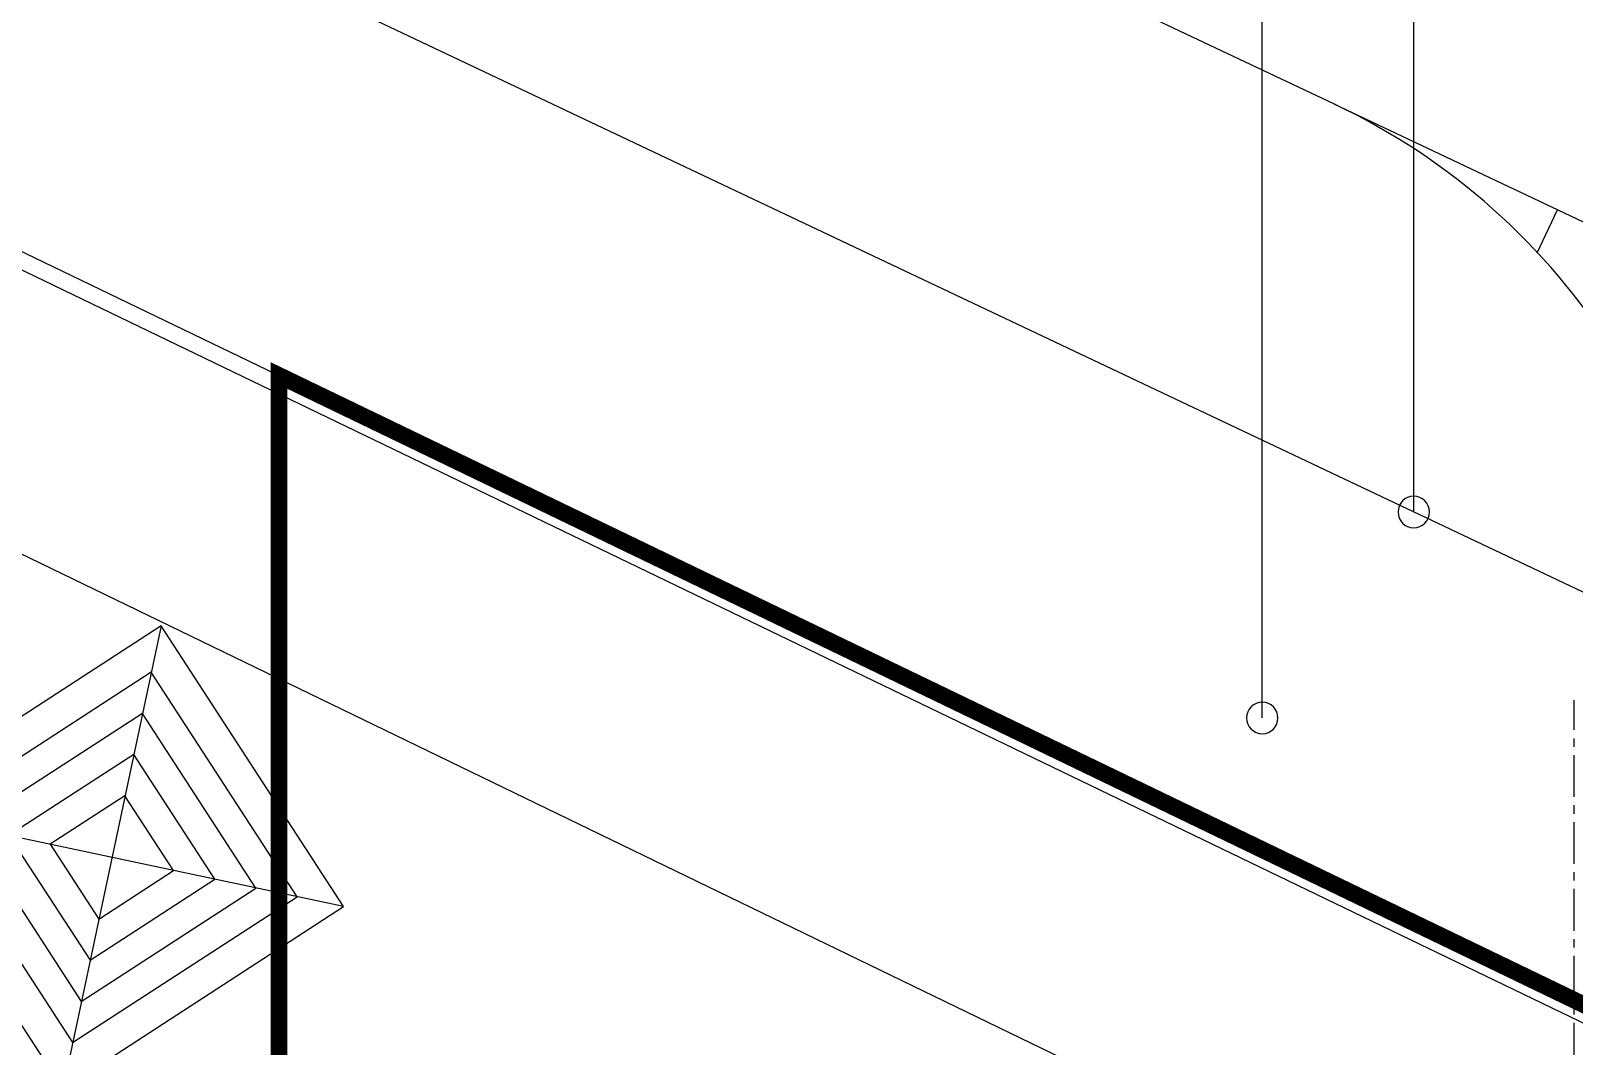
# Model space of a CAD drawing. Header units: millimetres. Extents: x 1145859089 to 1147511753, y -1047484727 to -1047247487.
# Drawn here: x 1145994009 to 1146012449, y -1047303698 to -1047291566 of the extents above; entities that cross this region are included whole.
import ezdxf
from ezdxf.xclip import XClip

# ---------------------------------------------------------------- set-up
doc = ezdxf.new("R2010")
doc.units = ezdxf.units.MM
doc.header["$LTSCALE"] = 100
doc.header["$MEASUREMENT"] = 0
doc.header["$XCLIPFRAME"] = 2
doc.linetypes.add('CENTERX2', pattern=[4, 2.5, -0.5, 0.5, -0.5])
doc.layers.get('0').update_dxf_attribs({"linetype": 'CONTINUOUS'})
for name, color, linetype in [('L-지중매입', 3, 'CENTERX2'), ('XREF', 135, 'CONTINUOUS'), ('단지배치도$0$W240910', 135, 'CONTINUOUS')]:
    doc.layers.add(name, color=color, linetype=linetype)

# ---------------------------------------------------------------- blocks, each defined once
blk = doc.blocks.new('단지배치도$0$zw$9902')
at = {"layer": '단지배치도$0$W240910'}
for p, q in [((70581, 71593), (70581, 100184)), ((72392, 74054), (72392, 97198)), ((71443, 78927), (57685, 85441)), ((97690, 62074), (57289, 81207)), ((51151, 79390, 1673713), (75000, 67888, 1673713)), ((51105, 79190, 1673713), (74800, 67762, 1673713)), ((71750, 65803, 0), (54040, 74381, 0)), ((57424, 72693), (54070, 70515)), ((57424, 72693), (56249, 67160)), ((59603, 69339), (57424, 72693)), ((57307, 72140), (54623, 70397)), ((59050, 69456), (57307, 72140)), ((57202, 71648), (55115, 70292)), ((58558, 69561), (57202, 71648)), ((57098, 71156), (55607, 70188)), ((58066, 69665), (57098, 71156)), ((56993, 70664), (56099, 70083)), ((57574, 69770), (56993, 70664)), ((54070, 70515), (56249, 67160)), ((59603, 69339), (54070, 70515)), ((54623, 70397), (56366, 67713)), ((55115, 70292), (56471, 68205)), ((55607, 70188), (56575, 68697)), ((56099, 70083), (56680, 69189)), ((56680, 69189), (57574, 69770)), ((56471, 68205), (58558, 69561)), ((56575, 68697), (58066, 69665)), ((56249, 67160), (59603, 69339)), ((56366, 67713), (59050, 69456))]:
    blk.add_line(p, q, dxfattribs=at)
at = {"layer": '단지배치도$0$W240910', "linetype": 'Continuous', "ltscale": 0.2}
for p, q in [((71435, 78931), (95180, 67689)), ((73867, 77152), (74110, 77665))]:
    blk.add_line(p, q, dxfattribs=at)
at = {"layer": '단지배치도$0$W240910'}
for centre, radius, start, end in [((68020, 71697), 8000, 0, 64.6645), ((72392, 74054), 188, 0, 180), ((72392, 74054), 188, 180, 0), ((70581, 71593), 188, 0, 180), ((70581, 71593), 188, 180, 0)]:
    blk.add_arc(centre, radius, start, end, dxfattribs=at)
blk = doc.blocks.new('단지배치도')
blk.add_blockref('단지배치도$0$zw$9902', (141034, 142437))

msp = doc.modelspace()

# ---------------------------------------------------------------- linework, layer by layer
at = {"color": 6, "const_width": 200, "elevation": 0}
msp.add_lwpolyline([(1146013146.515867, -1047303484.154887), (1145997546.515867, -1047295960.544311), (1145996973.537449, -1047295684.206716), (1145996973.537449, -1047324402.18081), (1146016606.515867, -1047324402.180809), (1146016576.515867, -1047318282.18081), (1146013146.515867, -1047318282.18081), (1146013146.515867, -1047303484.154887)], dxfattribs=at)
at = {"layer": 'L-지중매입', "ltscale": 2}
msp.add_line((1146012448.537449, -1047316720.212851), (1146012448.537449, -1047299563.430641), dxfattribs=at)

# ---------------------------------------------------------------- block references
at = {"layer": 'XREF'}
ref = msp.add_blockref('단지배치도', (1145797106.633357, -1047513806.462535), dxfattribs=at)
XClip(ref).set_block_clipping_path([(72982.4064819524, 34919.7593965298), (360382.4067475507, 255319.7593436697)])

doc.saveas('drawing.dxf')
